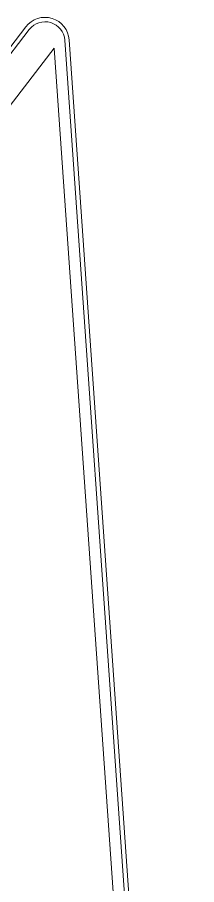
# Model space of a CAD drawing. Header units: millimetres. Extents: x 306 to 836129804, y -168137 to 818603917.
# Drawn here: x 833879721 to 833881757, y 818009146 to 818018998 of the extents above; entities that cross this region are included whole.
import ezdxf

# ---------------------------------------------------------------- set-up
doc = ezdxf.new("R2010")
doc.units = ezdxf.units.MM
doc.header["$LTSCALE"] = 3
doc.layers.add('A-340-M_RAILING', color=251, linetype='Continuous', lineweight=13)
doc.layers.add('A-810-M_ROOMS', color=251, linetype='Continuous', lineweight=13)
doc.layers.add('UAJ-00XREF', color=7, linetype='Continuous')

# ---------------------------------------------------------------- blocks, each defined once
blk = doc.blocks.new('Top Rail Type - Top Rail_Internal_-22321310-0300')
at = {"layer": 'A-340-M_RAILING'}
for p, q in [((64267.2, 73295.6), (82611.2, 94029.7)), ((64304.7, 73262.4), (82648.7, 93996.6)), ((83042.2, 93847.5), (83042.2, 73094)), ((83092.2, 93847.5), (83092.2, 73094))]:
    blk.add_line(p, q, dxfattribs=at)
for radius in [275, 225]:
    blk.add_arc((82817.2, 93847.5), radius, 0, 138.5, dxfattribs=at)
blk = doc.blocks.new('3A35X-MAGP-P-MP-00')
at = {"layer": 'A-810-M_ROOMS', "flags": 128}
blk.add_lwpolyline([(834459893.4, 818018648.6), (834461354.7, 817997744.8), (834443876.7, 817976864.3), (834443217.2, 817986297.3), (834442768.3, 817986265.9), (834442719.5, 817986964.2), (834443168.4, 817986995.6), (834442536.8, 817996030)], close=True, dxfattribs=at)
at = {"layer": 'A-340-M_RAILING', "rotation": 3.998908525771384}
blk.add_blockref('Top Rail Type - Top Rail_Internal_-22321310-0300', (834383717.2, 817919328.7), dxfattribs=at)

msp = doc.modelspace()

# ---------------------------------------------------------------- block references
at = {"layer": 'UAJ-00XREF', "ltscale": 0.5}
msp.add_blockref('3A35X-MAGP-P-MP-00', (-579752.6, 0), dxfattribs=at)

doc.saveas('drawing.dxf')
